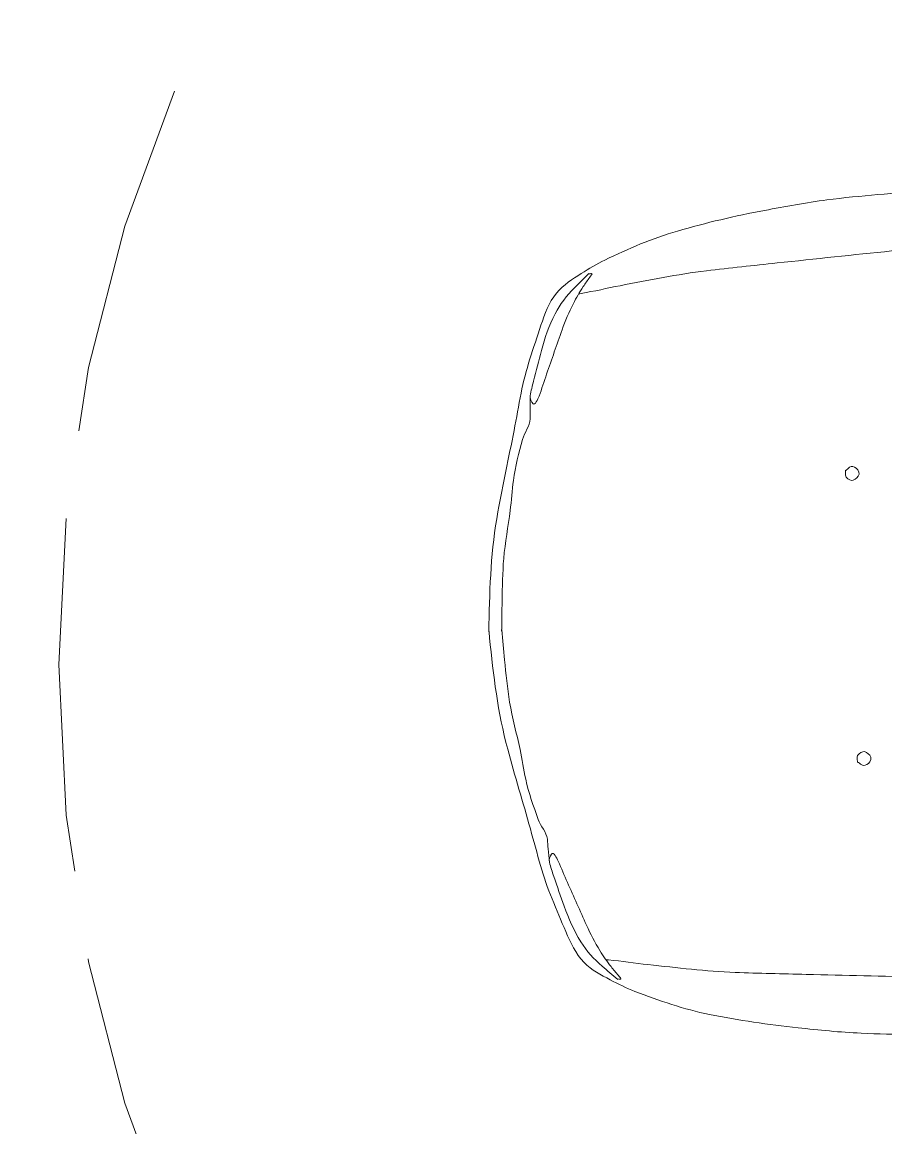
# Model space of a CAD drawing. Header units: millimetres. Extents: x 262 to 370, y -104 to 114.
# Drawn here: x 300.679 to 302.143, y -70.477 to -68.602 of the extents above; entities that cross this region are included whole.
import ezdxf

# ---------------------------------------------------------------- set-up
doc = ezdxf.new("R2010")
doc.units = ezdxf.units.MM
doc.header["$LTSCALE"] = 0.1
doc.linetypes.add('ACAD_ISO02W100', pattern=[15, 12, -3])
doc.layers.get('0').update_dxf_attribs({"lineweight": 9})
for name, color, linetype, lineweight in [('detalles', 2, 'Continuous', 9), ('mobiliario', 3, 'Continuous', 13), ('muros', 4, 'Continuous', 30), ('PROYECCIONES', 7, 'ACAD_ISO02W100', 5)]:
    doc.layers.add(name, color=color, linetype=linetype, lineweight=lineweight)

# ---------------------------------------------------------------- blocks, each defined once
blk = doc.blocks.new('corsaplanta')
at = {"linetype": 'Continuous'}
for points, knots in [([(-108.45, 17.96), (-108.44, 18.37), (-108.44, 18.79), (-108.43, 19.21), (-108.33, 25.59), (-108.07, 32), (-106.92, 38.3), (-106.07, 42.91), (-105.08, 47.47), (-104.19, 52.06), (-103.78, 54.18), (-103.4, 56.3), (-102.99, 58.42), (-102.23, 62.33), (-100.88, 66.1), (-99.63, 69.91), (-98.99, 71.84), (-98.32, 73.74), (-96.97, 75.37), (-95.79, 76.81), (-94.31, 77.73), (-92.79, 78.68), (-91.47, 79.5), (-90.18, 80.29), (-88.79, 80.97), (-84.79, 82.91), (-80.76, 84.66), (-76.5, 85.89), (-71.62, 87.3), (-66.71, 88.45), (-61.73, 89.39), (-58.21, 90.05), (-54.7, 90.71), (-51.15, 91.17), (-48.28, 91.54), (-45.41, 91.83), (-42.53, 92.06), (-36.62, 92.54), (-30.71, 93.05), (-24.79, 93.14), (-20.16, 93.21), (-15.54, 93.22), (-10.91, 93.2), (-6.81, 93.19), (-2.71, 93.14), (1.38, 93.14), (1.95, 93.14), (2.52, 93.14), (3.08, 93.14)], [0, 0, 0, 0, 0.007683, 0.007683, 0.007683, 0.125649, 0.125649, 0.125649, 0.212062, 0.212062, 0.212062, 0.251911, 0.251911, 0.251911, 0.325662, 0.325662, 0.325662, 0.363112, 0.363112, 0.363112, 0.395949, 0.395949, 0.395949, 0.424294, 0.424294, 0.424294, 0.505873, 0.505873, 0.505873, 0.599338, 0.599338, 0.599338, 0.665442, 0.665442, 0.665442, 0.71881, 0.71881, 0.71881, 0.828307, 0.828307, 0.828307, 0.913794, 0.913794, 0.913794, 0.989522, 0.989522, 0.989522, 1, 1, 1, 1]), ([(-19.43, 82.1), (-19.76, 82.4), (-20.08, 82.7), (-20.4, 83), (-20.94, 83.5), (-21.82, 83.46), (-22.56, 83.48), (-24.24, 83.53), (-25.92, 83.59), (-27.6, 83.48), (-31.79, 83.2), (-35.99, 82.95), (-40.18, 82.52), (-46.66, 81.85), (-53.13, 81.17), (-59.6, 80.48), (-63.6, 80.05), (-67.59, 79.63), (-71.58, 79.15), (-76.5, 78.56), (-81.35, 77.56), (-86.21, 76.63), (-88.41, 76.21), (-90.59, 75.68), (-92.8, 75.31), (-92.95, 75.28), (-93.09, 75.26), (-93.24, 75.23)], [0, 0, 0, 0, 0.017744, 0.017744, 0.017744, 0.047302, 0.047302, 0.047302, 0.114618, 0.114618, 0.114618, 0.283398, 0.283398, 0.283398, 0.544479, 0.544479, 0.544479, 0.705728, 0.705728, 0.705728, 0.904157, 0.904157, 0.904157, 0.994065, 0.994065, 0.994065, 1, 1, 1, 1]), ([(-91.51, 78.7), (-92.33, 77.88), (-93.15, 77.05), (-93.97, 76.23), (-95.26, 74.94), (-96.39, 73.49), (-97.23, 71.84), (-98.26, 69.84), (-98.96, 67.76), (-99.54, 65.62), (-100.01, 63.9), (-100.45, 62.18), (-100.89, 60.44), (-101.1, 59.62), (-101.31, 58.79), (-101.45, 57.97), (-101.52, 57.5), (-101.22, 56.93), (-100.97, 56.61), (-100.68, 56.25), (-100.12, 57.37), (-99.93, 57.89), (-99.5, 59.14), (-99.1, 60.39), (-98.66, 61.64), (-97.79, 64.14), (-96.93, 66.64), (-96.04, 69.13), (-95.5, 70.66), (-94.85, 72.14), (-94.13, 73.6), (-93.64, 74.59), (-93.05, 75.53), (-92.46, 76.47), (-92.11, 77.02), (-91.72, 77.53), (-91.35, 78.06), (-91.21, 78.26), (-90.8, 78.74), (-91.03, 78.7), (-91.22, 78.68), (-91.4, 78.65), (-91.59, 78.62)], [0, 0, 0, 0, 0.070016, 0.070016, 0.070016, 0.179626, 0.179626, 0.179626, 0.312683, 0.312683, 0.312683, 0.420127, 0.420127, 0.420127, 0.470953, 0.470953, 0.470953, 0.499779, 0.499779, 0.499779, 0.532713, 0.532713, 0.532713, 0.612102, 0.612102, 0.612102, 0.771399, 0.771399, 0.771399, 0.868805, 0.868805, 0.868805, 0.935418, 0.935418, 0.935418, 0.974427, 0.974427, 0.974427, 0.988724, 0.988724, 0.988724, 1, 1, 1, 1]), ([(-101.45, 57.96), (-101.45, 57.21), (-101.46, 56.45), (-101.47, 55.69), (-101.47, 55.14), (-101.45, 54.59), (-101.47, 54.05), (-101.5, 52.81), (-102.44, 51.76), (-102.74, 50.57), (-103.33, 48.27), (-104, 45.97), (-104.29, 43.62), (-104.51, 41.91), (-104.63, 40.2), (-104.84, 38.49), (-105.17, 35.78), (-105.71, 33.09), (-105.94, 30.35), (-106.13, 27.95), (-106.17, 25.54), (-106.21, 23.13), (-106.24, 21.43), (-106.26, 19.74), (-106.29, 18.04)], [0, 0, 0, 0, 0.056134, 0.056134, 0.056134, 0.09687, 0.09687, 0.09687, 0.188484, 0.188484, 0.188484, 0.364702, 0.364702, 0.364702, 0.492155, 0.492155, 0.492155, 0.695378, 0.695378, 0.695378, 0.874288, 0.874288, 0.874288, 1, 1, 1, 1]), ([(-48.01, 45.37), (-48.01, 45.07), (-48.01, 44.78), (-48.01, 44.48), (-48.01, 44.03), (-47.33, 43.67), (-46.97, 43.62), (-46.61, 43.57), (-46.16, 43.98), (-45.83, 44.33), (-45.48, 44.7), (-45.77, 45.39), (-46.18, 45.7), (-46.51, 45.95), (-47.03, 46.07), (-47.32, 45.83), (-47.56, 45.63), (-47.79, 45.44), (-48.03, 45.24)], [0, 0, 0, 0, 0.125842, 0.125842, 0.125842, 0.316995, 0.316995, 0.316995, 0.507127, 0.507127, 0.507127, 0.70765, 0.70765, 0.70765, 0.869959, 0.869959, 0.869959, 1, 1, 1, 1]), ([(-108.45, 18.18), (-108.41, 17.76), (-108.37, 17.35), (-108.33, 16.93), (-107.71, 10.58), (-106.92, 4.2), (-105.26, -1.97), (-104.04, -6.49), (-102.68, -10.96), (-101.42, -15.46), (-100.84, -17.54), (-100.28, -19.62), (-99.7, -21.7), (-98.62, -25.54), (-96.98, -29.18), (-95.41, -32.88), (-94.62, -34.76), (-93.79, -36.59), (-92.32, -38.11), (-91.02, -39.44), (-89.47, -40.24), (-87.88, -41.06), (-86.5, -41.77), (-85.15, -42.46), (-83.71, -43.02), (-79.56, -44.62), (-75.4, -46.05), (-71.06, -46.93), (-66.08, -47.93), (-61.09, -48.67), (-56.05, -49.2), (-52.49, -49.58), (-48.94, -49.95), (-45.36, -50.11), (-42.47, -50.25), (-39.59, -50.3), (-36.7, -50.3), (-30.78, -50.29), (-24.85, -50.32), (-18.93, -49.93), (-14.3, -49.62), (-9.7, -49.25), (-5.09, -48.86), (-1.01, -48.5), (3.07, -48.12), (7.16, -47.79), (7.72, -47.74), (8.29, -47.7), (8.85, -47.65)], [0, 0, 0, 0, 0.007683, 0.007683, 0.007683, 0.125649, 0.125649, 0.125649, 0.212062, 0.212062, 0.212062, 0.251911, 0.251911, 0.251911, 0.325662, 0.325662, 0.325662, 0.363112, 0.363112, 0.363112, 0.395949, 0.395949, 0.395949, 0.424294, 0.424294, 0.424294, 0.505873, 0.505873, 0.505873, 0.599338, 0.599338, 0.599338, 0.665442, 0.665442, 0.665442, 0.718811, 0.718811, 0.718811, 0.828308, 0.828308, 0.828308, 0.913794, 0.913794, 0.913794, 0.989522, 0.989522, 0.989522, 1, 1, 1, 1]), ([(-98.2, -21.12), (-98.27, -20.37), (-98.34, -19.62), (-98.41, -18.86), (-98.46, -18.32), (-98.48, -17.77), (-98.54, -17.22), (-98.67, -15.99), (-99.69, -15.03), (-100.1, -13.86), (-100.87, -11.62), (-101.72, -9.38), (-102.21, -7.06), (-102.56, -5.38), (-102.83, -3.68), (-103.17, -2), (-103.73, 0.68), (-104.48, 3.32), (-104.93, 6.03), (-105.32, 8.41), (-105.56, 10.81), (-105.79, 13.21), (-105.96, 14.89), (-106.12, 16.58), (-106.28, 18.27)], [0, 0, 0, 0, 0.056135, 0.056135, 0.056135, 0.096872, 0.096872, 0.096872, 0.188484, 0.188484, 0.188484, 0.364701, 0.364701, 0.364701, 0.492157, 0.492157, 0.492157, 0.695378, 0.695378, 0.695378, 0.874289, 0.874289, 0.874289, 1, 1, 1, 1]), ([(-45.97, -4.21), (-45.99, -3.92), (-46.01, -3.62), (-46.04, -3.33), (-46.07, -2.88), (-45.43, -2.51), (-45.07, -2.38), (-44.72, -2.25), (-44.19, -2.65), (-43.88, -3), (-43.55, -3.36), (-43.71, -4.08), (-44.12, -4.39), (-44.46, -4.64), (-44.93, -4.83), (-45.25, -4.61), (-45.5, -4.44), (-45.75, -4.26), (-46, -4.09)], [0, 0, 0, 0, 0.125835, 0.125835, 0.125835, 0.316984, 0.316984, 0.316984, 0.507119, 0.507119, 0.507119, 0.707645, 0.707645, 0.707645, 0.869961, 0.869961, 0.869961, 1, 1, 1, 1]), ([(-86.6, -40.98), (-87.49, -40.23), (-88.37, -39.47), (-89.26, -38.72), (-90.65, -37.54), (-91.89, -36.19), (-92.87, -34.61), (-94.05, -32.7), (-94.92, -30.69), (-95.67, -28.6), (-96.28, -26.92), (-96.86, -25.25), (-97.44, -23.55), (-97.72, -22.74), (-97.98, -21.94), (-98.2, -21.13), (-98.32, -20.67), (-98.09, -20.15), (-97.83, -19.74), (-97.54, -19.27), (-96.92, -20.42), (-96.7, -20.93), (-96.17, -22.14), (-95.66, -23.35), (-95.13, -24.56), (-94.05, -26.98), (-92.99, -29.4), (-91.9, -31.81), (-91.23, -33.29), (-90.47, -34.72), (-89.63, -36.11), (-89.06, -37.06), (-88.4, -37.95), (-87.73, -38.83), (-87.34, -39.35), (-86.91, -39.83), (-86.5, -40.33), (-86.34, -40.52), (-85.89, -40.96), (-86.13, -40.94), (-86.31, -40.93), (-86.5, -40.92), (-86.69, -40.91)], [0, 0, 0, 0, 0.070016, 0.070016, 0.070016, 0.179626, 0.179626, 0.179626, 0.312683, 0.312683, 0.312683, 0.420125, 0.420125, 0.420125, 0.470951, 0.470951, 0.470951, 0.499777, 0.499777, 0.499777, 0.532713, 0.532713, 0.532713, 0.612101, 0.612101, 0.612101, 0.771398, 0.771398, 0.771398, 0.868805, 0.868805, 0.868805, 0.935417, 0.935417, 0.935417, 0.974427, 0.974427, 0.974427, 0.988723, 0.988723, 0.988723, 1, 1, 1, 1]), ([(-14.49, -38.48), (-14.79, -38.81), (-15.09, -39.13), (-15.38, -39.46), (-15.88, -40.01), (-16.76, -40.03), (-17.49, -40.12), (-19.17, -40.31), (-20.83, -40.5), (-22.51, -40.53), (-26.72, -40.59), (-30.93, -40.69), (-35.13, -40.6), (-41.64, -40.46), (-48.15, -40.31), (-54.65, -40.14), (-58.67, -40.05), (-62.69, -39.96), (-66.71, -39.81), (-71.65, -39.62), (-76.57, -39.01), (-81.49, -38.48), (-83.72, -38.24), (-85.93, -37.89), (-88.17, -37.7), (-88.31, -37.69), (-88.46, -37.68), (-88.61, -37.67)], [0, 0, 0, 0, 0.017744, 0.017744, 0.017744, 0.047301, 0.047301, 0.047301, 0.114617, 0.114617, 0.114617, 0.283398, 0.283398, 0.283398, 0.544479, 0.544479, 0.544479, 0.705727, 0.705727, 0.705727, 0.904156, 0.904156, 0.904156, 0.994065, 0.994065, 0.994065, 1, 1, 1, 1])]:
    blk.add_open_spline(points, degree=3, knots=knots, dxfattribs=at)

msp = doc.modelspace()

# ---------------------------------------------------------------- linework, layer by layer
at = {"layer": 'detalles'}
for radius, start, end in [(20.5826, 90, 180), (18.3576, 90, 180), (17.08, 135.72508, 179.27492)]:
    msp.add_arc((315.5545, -74.6795), radius, start, end, dxfattribs=at)
at = {"layer": 'mobiliario'}
for radius, start, end in [(17.01, 135.77422, 179.22578), (16.99, 135.77468, 179.22532)]:
    msp.add_arc((315.5545, -74.6795), radius, start, end, dxfattribs=at)
at = {"layer": 'muros'}
for radius, start, end in [(23.08, 58.68882, 172.37901), (22.92, 58.29023, 172.77759)]:
    msp.add_arc((315.5545, -74.6795), radius, start, end, dxfattribs=at)
at = {"layer": 'PROYECCIONES', "ltscale": 0.5}
msp.add_circle((303.2406, -69.6912), 2.5, dxfattribs=at)

# ---------------------------------------------------------------- block references
at = {"layer": 'mobiliario', "linetype": 'Continuous', "xscale": 0.009999999999990905, "yscale": 0.009999999999999787, "zscale": 0.01}
msp.add_blockref('corsaplanta', (302.5543, -69.8151), dxfattribs=at)

doc.saveas('drawing.dxf')
